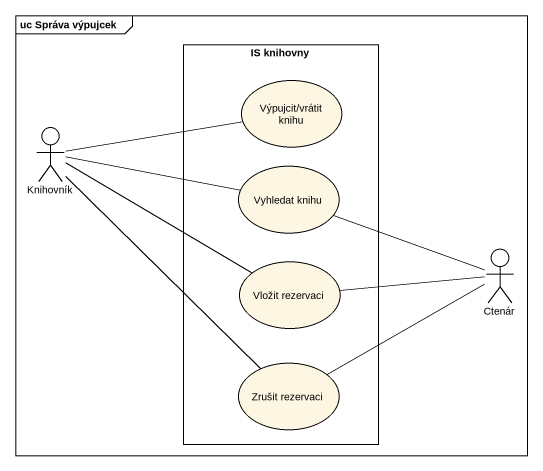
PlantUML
@startuml
mainframe uc Správa výpujcek
rectangle "IS knihovny" as IS_knihovny {
  usecase "Výpujcit/vrátit knihu" as Výpujcit_vrátit_knihu
  usecase "Vyhledat knihu" as Vyhledat_knihu
  usecase "Vložit rezervaci" as Vložit_rezervaci
  usecase "Zrušit rezervaci" as Zrušit_rezervaci
}
actor Knihovník
actor Ctenár
Knihovník -right- Výpujcit_vrátit_knihu
Knihovník -right- Vyhledat_knihu
Knihovník -right- Vložit_rezervaci
Knihovník -- Zrušit_rezervaci
Ctenár -left- Vyhledat_knihu
Ctenár -left- Vložit_rezervaci
Ctenár -left- Zrušit_rezervaci
@enduml
